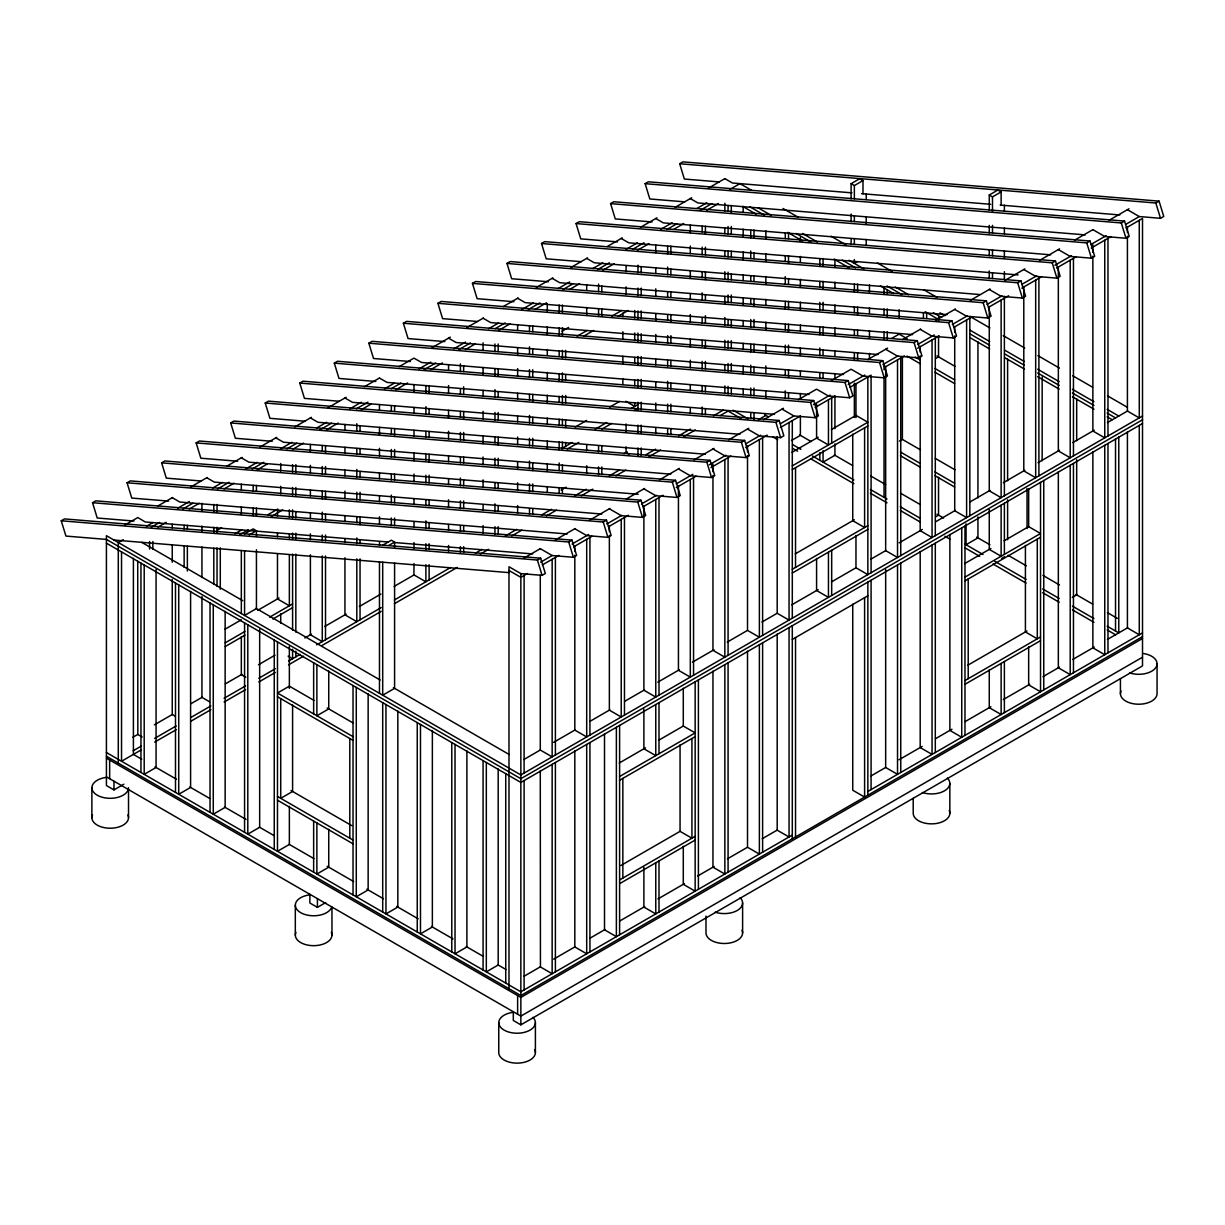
<?xml version="1.0" encoding="UTF-8"?>
<svg xmlns="http://www.w3.org/2000/svg" width="1225" height="1225" viewBox="0 0 1225 1225"><rect width="100%" height="100%" fill="white"/><g stroke="black" fill="none" stroke-linecap="round" stroke-linejoin="round"><path stroke-width="1.5" d="M1142.512 419.777L520.855 778.702L106.422 539.413L65.92 536.075L61.25 520.778L64.481 518.91L540.654 558.187L545.324 573.484L542.093 575.352L520.855 573.606L508.987 566.746L508.987 988.682M134.03 521.054L97.219 518.007L92.549 502.709L95.78 500.841L571.952 540.118L576.623 555.415L573.392 557.283L552.153 555.522L540.286 548.678M168.575 501.102L131.764 498.07L127.078 482.772L130.325 480.904L606.482 520.166L611.168 535.478L607.922 537.346L586.698 535.585L574.816 528.741M201.267 481.012L166.294 478.133L161.623 462.836L164.854 460.968L641.027 500.229L645.697 515.526L642.467 517.394L621.228 515.648L609.361 508.788M237.65 461.228L200.839 458.196L196.153 442.899L199.399 441.015L675.557 480.292L680.243 495.589L676.996 497.457L655.773 495.712L643.891 488.852M272.18 441.291L235.368 438.259L230.698 422.947L233.929 421.078L710.102 460.355L714.772 475.652L711.541 477.52L690.303 475.775L678.436 468.915M304.872 421.201L269.913 418.307L265.228 403.01L268.474 401.142L744.632 440.418L749.317 455.715L746.071 457.583L724.848 455.838L712.965 448.978M339.417 401.264L304.443 398.37L299.773 383.073L303.004 381.205L779.177 420.466L783.847 435.778L780.616 437.647L759.378 435.886L747.51 429.041M375.799 381.465L338.988 378.433L334.303 363.136L337.549 361.268L813.706 400.529L818.377 415.842L815.146 417.71L793.907 415.949L782.04 409.104M410.329 361.528L373.518 358.496L368.847 343.199L372.078 341.331L848.236 380.592L852.922 395.889L849.675 397.757L828.452 396.012L816.585 389.152L798.317 399.702M444.874 341.591L408.063 338.559L403.377 323.247L406.623 321.379L882.781 360.655L887.451 375.953L884.22 377.821L862.982 376.075L851.115 369.215L831.392 380.608M477.566 321.501L442.593 318.623L437.922 303.31L441.153 301.442L917.311 340.718L921.996 356.016L918.75 357.884L897.527 356.138L885.66 349.278M513.933 301.717L477.122 298.67L472.452 283.373L475.683 281.505L951.856 320.782L956.526 336.079L953.295 337.947L932.057 336.201L920.189 329.341M548.478 281.765L511.667 278.733L506.982 263.436L510.228 261.568L986.385 300.829L991.071 316.142L987.825 318.01L966.602 316.249L954.719 309.404M581.171 261.675L546.197 258.797L541.527 243.499L544.757 241.631L1020.93 280.892L1025.601 296.19L1022.37 298.073L1001.131 296.312L989.264 289.467M617.553 241.892L580.742 238.86L576.056 223.562L579.303 221.694L1055.46 260.956L1060.146 276.253L1056.899 278.121L1035.676 276.375L1023.794 269.515M652.083 221.955L615.272 218.923L610.601 203.61L613.832 201.742L1090.005 241.019L1094.675 256.316L1091.444 258.184L1070.206 256.438L1058.339 249.578M684.775 201.865L649.817 198.971L645.131 183.673L648.377 181.805L1124.535 221.082L1129.22 236.379L1125.974 238.247L1104.751 236.502L1092.868 229.642M719.32 181.928L684.346 179.034L679.676 163.737L682.907 161.868L1159.08 201.145L1163.75 216.442L1160.519 218.31L1139.281 216.549L1127.413 209.705M124.598 525.188L137.828 517.547L145.27 521.972L388.356 542.017M157.673 506.093L172.557 497.503M190.733 486.999L207.27 477.459M227.115 466.005L241.999 457.415M260.175 446.911L276.712 437.356M294.903 426.867L311.441 417.312M327.963 407.772L346.154 397.267M364.346 386.778L379.214 378.173M399.059 366.719L413.943 358.129L421.568 362.462L808.99 394.404M432.134 347.64L450.31 337.135M466.847 327.596L483.385 318.041M503.23 306.587L518.098 297.997M536.29 287.492L552.827 277.953M571.003 267.448L587.541 257.908M607.386 246.455L622.269 237.864M640.445 227.36L656.983 217.82M675.174 207.316L691.712 197.776M708.234 188.221L724.771 178.682M123.25 539.674L118.289 542.537L118.289 763.114M146.403 526.306L153.018 522.493M177.809 508.176L189.385 501.484M212.538 488.132L222.445 482.405M245.597 469.037L257.173 462.361M280.326 448.993L291.887 442.302M316.693 427.984L326.616 422.257M349.753 408.905L361.329 402.213M384.482 388.846L394.404 383.119M419.195 368.802L430.771 362.125M453.924 348.757L465.5 342.081M488.637 328.713L498.56 322.987M521.712 309.619L533.288 302.942M558.079 288.625L569.656 281.949M592.808 268.581L602.715 262.854M625.868 249.487L637.444 242.81M660.597 229.442L672.157 222.766M696.964 208.449L706.886 202.722M729.564 189.615L739.946 183.627L751.538 190.319M151.364 527.179L159.617 522.417M182.77 509.049L192.692 503.322M217.499 489.005L229.06 482.313M252.212 468.961L263.788 462.269M286.926 448.917L296.848 443.19M320.001 429.822L331.577 423.13M356.368 408.813L367.944 402.137M391.097 388.769L401.019 383.042M424.156 369.69L435.733 362.998M458.885 349.63L470.461 342.954M495.252 328.637L505.175 322.91M528.327 309.542L539.888 302.866M563.041 289.498L572.963 283.771M597.769 269.454L609.33 262.778M632.483 249.41L644.059 242.734M667.196 229.366L677.119 223.639M700.271 210.271L711.847 203.595M157.964 527.102L166.233 522.325M189.385 508.972L199.308 503.245M224.098 488.928L234.021 483.201M257.173 469.833L267.096 464.107M292.591 449.376L303.463 443.098M326.616 429.745L338.192 423.054M361.329 409.701L371.252 403.974M396.058 389.642L407.634 382.966M430.771 369.598L442.347 362.922M465.5 349.554L475.407 343.827M498.56 330.459L510.136 323.783M534.942 309.466L546.503 302.789M569.656 289.422L579.578 283.695M602.715 270.327L614.292 263.651M637.444 250.283L649.02 243.607M673.811 229.289L683.734 223.562M706.886 210.195L718.462 203.503M216.672 530.609L221.602 527.761M562.03 331.209L568.599 327.412M235.108 533.671L241.677 529.874M267.953 514.699L277.815 509.018M577.189 336.171L587.051 330.474M611.688 316.249L621.534 310.568M240.039 534.559L248.246 529.812M271.246 516.537L282.745 509.906M583.758 336.109L593.62 330.428M618.257 316.203L628.103 310.507M244.571 533.87L253.192 528.894L256.438 530.762L256.438 536.458M851.115 198.879L851.115 183.689L859.751 178.697L862.982 180.58L862.982 193.764M249.242 534.912L256.438 530.762M851.115 183.689L854.361 185.557L862.982 180.58M857.316 261.675L854.361 263.375L854.361 259.593M224.879 629.298L241.31 619.819M257.725 610.341L279.086 598.014M575.168 427.066L586.668 420.42M609.667 407.144L619.513 401.463M382.705 545.202L391.342 540.21L394.588 542.078L394.588 547.774M989.264 210.21L989.264 195.005L997.9 190.028L1001.131 191.896L1001.131 205.157M388.83 545.401L394.588 542.078M989.264 195.005L992.495 196.873L1001.131 191.896M225.262 642.788L244.969 631.411M269.607 617.186L292.591 603.91M562.413 448.136L572.259 442.455M595.258 429.179L606.758 422.533M631.396 408.308L637.965 404.526M225.262 646.524L244.969 635.147M272.884 619.038L292.591 607.646M567.343 449.024L578.828 442.393M601.827 429.118L611.688 423.437M634.673 410.161L637.965 408.262M132.867 737.251L137.828 734.388L137.721 561.249M154.365 724.848L172.557 714.343M190.733 703.839L202.309 697.163M225.461 683.795L241.999 674.255M258.521 664.716L275.058 655.161M304.826 637.98L311.441 634.167M324.656 626.526L346.154 614.123M359.384 606.482L380.868 594.079M394.098 586.438L413.943 574.984L414.004 563.515M561.096 490.031L566.057 487.167M623.923 453.755L627.231 451.841M133.173 750.787L141.442 746.025M154.672 738.384L176.155 725.966M191.039 717.375L210.884 705.922M224.098 698.296L245.597 685.878M258.827 678.252L275.365 668.697M288.579 661.056L300.156 654.38M316.693 644.84L381.174 607.615M394.404 599.974L450.616 567.512M475.407 553.195L482.022 549.382M505.175 536.014L516.751 529.338M541.542 515.021L551.464 509.294M574.617 495.926L586.193 489.25M609.33 475.882L619.253 470.155M645.713 454.873L655.635 449.146M678.772 435.794L690.349 429.102M713.501 415.75L723.424 410.023M141.442 749.761L121.535 761.246L121.535 551.878M154.672 742.12L176.155 729.717M191.039 721.127L210.884 709.673M224.098 702.032L245.597 689.614M258.827 681.988L275.365 672.433M288.579 664.808L303.463 656.217M321.654 645.713L381.174 611.352M394.404 603.711L457.231 567.435M480.368 554.067L488.637 549.305M511.79 535.938L521.712 530.211M546.503 515.893L556.426 510.167M581.232 495.849L592.808 489.158M615.945 475.805L625.868 470.078M649.02 456.711L660.597 450.034M683.734 436.667L695.31 429.975M720.116 415.658L728.37 410.896M891.723 338.391L899.15 334.103L907.357 338.85M1142.512 416.041L520.855 774.95L106.422 535.677L106.422 785.547L113.971 789.911L123.893 784.184M758.428 419.716L765.855 415.428M523.871 558.156L540.393 548.616M555.277 540.011L575.122 528.557M590.006 519.967L609.836 508.513M626.373 498.973L644.564 488.469M659.448 479.878L679.278 468.425M694.162 459.834L714.007 448.381M728.875 439.79L748.72 428.337M763.604 419.746L783.449 408.292M867.759 359.614L887.604 348.145M902.488 339.555L920.664 329.066M935.548 320.475L955.393 309.022M970.277 300.431L990.106 288.978M1004.99 280.372L1024.835 268.918M1039.719 260.328L1059.548 248.874M1074.432 240.284L1092.623 229.795M1109.161 220.24L1128.991 208.786M61.25 520.778L537.407 560.055L540.654 558.187M92.549 502.709L568.706 541.986L571.952 540.118M127.078 482.772L603.251 522.034L606.482 520.166M161.623 462.836L637.781 502.097L641.027 500.229M196.153 442.899L672.326 482.16L675.557 480.292M230.698 422.947L706.856 462.223L710.102 460.355M265.228 403.01L741.401 442.286L744.632 440.418M299.773 383.073L775.93 422.349L779.177 420.466M334.303 363.136L810.475 402.397L813.706 400.529M368.847 343.199L845.005 382.46L848.236 380.592M403.377 323.247L879.535 362.523L882.781 360.655M437.922 303.31L914.08 342.587L917.311 340.718M472.452 283.373L948.609 322.65L951.856 320.782M506.982 263.436L983.154 302.713L986.385 300.829M541.527 243.499L1017.684 282.761L1020.93 280.892M576.056 223.562L1052.229 262.824L1055.46 260.956M610.601 203.61L1086.759 242.887L1090.005 241.019M645.131 183.673L1121.304 222.95L1124.535 221.082M679.676 163.737L1155.833 203.013L1159.08 201.145M540.7 562.153L552.276 555.461M572.106 544.007L588.643 534.468M606.834 523.963L621.718 515.373M641.548 503.919L656.432 495.329M676.277 483.875L692.814 474.32M709.336 464.78L725.874 455.241M745.719 443.787L760.587 435.197M780.432 423.728L793.662 416.102M813.507 404.648L830.029 395.093M848.221 384.604L864.758 375.049M882.949 364.56L897.818 355.954M917.663 344.501L934.2 334.961M952.376 324.457L967.26 315.866M987.105 304.413L1001.989 295.822M1021.818 284.368L1036.702 275.778M1054.893 265.274L1071.431 255.734M1091.261 244.28L1106.144 235.69M1125.989 224.236L1139.219 216.595M527.47 573.514L520.855 577.343L508.987 570.482M542.353 564.924L558.891 555.384M573.759 546.794L591.951 536.29M608.488 526.75L628.333 515.296M643.202 506.706L663.047 495.252M676.277 487.611L696.122 476.157M710.99 467.567L730.835 456.113M745.719 447.523L767.202 435.105M780.432 427.479L800.277 416.025M815.161 407.435L834.991 395.966M849.874 387.376L871.082 375.141L871.082 572.764M884.603 367.332L904.433 355.878M917.663 348.252L939.162 335.834M954.03 327.243L972.221 316.739M988.759 307.199L1008.604 295.746M1021.818 288.105L1041.663 276.651M1056.547 268.061L1076.392 256.607M1091.261 248.017L1111.106 236.563M1125.989 227.972L1142.512 218.433L1142.512 665.91L520.855 1024.835L513.306 1020.471L513.306 1011.743M791.488 440.51L800.384 435.365L800.384 416.332M935.563 358.558L938.534 356.842L938.534 336.033M791.917 452.362L818.193 437.187M831.331 429.592L855.969 415.382L867.851 422.227L792.299 465.852M792.299 469.588L867.851 425.963M899.41 441.123L902.381 439.407L902.381 356.643M795.209 553.899L854.33 519.768M792.299 569.288L867.851 525.663M792.299 573.024L867.851 529.399M935.563 516.843L938.534 515.128L938.534 477.275M523.871 759.515L540.393 749.96M553.623 742.335L575.122 729.916M590.006 721.326L609.836 709.872M624.719 701.282L644.564 689.828M657.794 682.187L679.278 669.784M692.508 662.143L714.007 649.74M727.237 642.099L747.066 630.645M761.95 622.055L776.834 613.465M791.702 604.874L818.162 589.608M831.392 581.967L856.183 567.65M871.067 559.059L885.951 550.469M899.181 542.828L922.318 529.46M935.548 521.835L955.393 510.366M970.277 501.775L990.106 490.322M1003.336 482.696L1024.835 470.278M1038.065 462.652L1059.548 450.233M1072.778 442.593L1094.277 430.189M1107.507 422.548L1127.674 410.911M1142.512 423.528L520.855 782.438L106.422 543.165M309.864 894.281L309.864 903.009L317.413 907.373L325.682 902.595M792.299 639.435L867.851 595.809M619.237 763.022L645.514 747.847M658.652 740.268L683.29 726.042L695.157 732.902L619.605 776.512M964.611 563.622L990.887 548.463M1004.025 540.868L1028.663 526.643L1040.53 533.503L964.978 577.113M1001.667 558.432L1004.638 556.717M619.605 780.248L695.157 736.638M964.978 580.864L1040.53 537.239M1072.227 597.448L1076.683 594.875L1076.683 459.743M620.876 865.508L679.997 831.377M967.888 665.175L1027.009 631.028M619.605 879.948L695.157 836.338M964.978 680.564L1040.53 636.939M619.605 883.684L695.157 840.074M964.978 684.3L1040.53 640.675M523.887 976.356L540.439 966.785L540.286 770.831M553.669 959.144L575.183 946.726M590.082 938.12L604.982 929.53M619.881 920.924L644.702 906.592M657.947 898.951L684.423 883.654M697.668 876.013L714.221 866.458M727.466 858.817L747.327 847.348M762.21 838.742L777.109 830.152L789.053 836.966L789.053 627.598M870.868 776.022L885.752 767.417M898.997 759.776L922.165 746.408M935.395 738.767L951.947 729.212M965.178 721.571L990.887 706.733M1003.244 699.597L1029.72 684.316M1042.95 676.675L1059.502 667.12M1072.732 659.479L1094.247 647.06M1107.477 639.404L1127.674 627.751M792.299 835.082L520.855 991.806L106.422 752.533M867.851 791.472L1142.512 632.896M1142.512 636.632L520.855 995.542L106.422 756.269M1142.512 638.501L520.855 997.41L106.422 758.137M1142.512 657.197L520.855 1016.107L106.422 776.834M852.033 192.861L732.397 183L724.848 178.636M861.527 193.657L990.673 204.299M1000.167 205.08L1119.818 214.957M1085.273 234.894L697.852 202.937L690.303 198.573M1050.744 254.831L663.322 222.873L655.773 218.525M1018.097 274.921L628.793 242.826L621.228 238.462M979.77 294.551L594.247 262.762L586.698 258.398M947.124 314.657L559.718 282.699L552.153 278.335M912.594 334.593L525.173 302.636L517.624 298.272M878.049 354.53L490.643 322.573L483.079 318.209M843.52 374.467L456.098 342.51L448.549 338.161M774.445 414.341L387.023 382.399L379.474 378.035M739.915 434.293L352.494 402.336L344.945 397.972M705.37 454.23L317.949 422.273L310.4 417.909M670.841 474.167L283.419 442.21L275.87 437.861M638.194 494.257L248.889 462.162L241.325 457.798M601.766 514.041L214.344 482.099L206.795 477.735M567.221 533.978L179.815 502.036L172.25 497.672M394.052 542.491L532.691 553.93M113.971 540.041L508.987 572.626M782.989 208.48L797.888 217.07M831.009 236.195L845.908 244.801M877.36 262.962L892.259 271.552M923.711 289.712L936.957 297.369M970.062 316.479L989.923 327.948M1003.168 335.589L1024.697 348.022M1037.943 355.663L1059.457 368.097M1072.702 375.738L1092.577 387.207M1107.477 395.813L1127.337 407.282M757.877 207.683L771.122 215.324M802.574 233.485L817.473 242.091M848.925 260.251L863.824 268.857M895.276 287.017L908.521 294.658M939.988 312.819L944.95 315.683M969.787 330.03L989.647 341.499M1004.546 350.09L1024.406 361.559M1037.652 369.215L1059.181 381.633M1072.426 389.29L1093.94 401.708M1107.186 409.349L1118.777 416.041M749.593 206.642L764.507 215.248M795.959 233.408L810.858 241.999M842.31 260.159L855.555 267.816M887.007 285.976L901.906 294.582M933.358 312.727L941.642 317.52M969.787 333.767L989.647 345.236M1004.546 353.841L1024.406 365.31M1037.652 372.951L1059.181 385.37M1072.426 393.026L1093.94 405.444M1107.186 413.085L1115.47 417.878M742.978 206.55L756.223 214.207M787.675 232.367L802.574 240.973M834.026 259.133L848.925 267.724M880.377 285.884L893.622 293.541M925.089 311.701L938.319 319.342M969.787 337.503L989.647 348.972M1004.546 357.578L1024.406 369.047M1037.652 376.688L1059.181 389.106M1072.426 396.762L1093.94 409.181M1107.186 416.837L1112.147 419.7M1092.868 431.001L1104.751 437.861L1104.751 240.238M936.911 355.908L954.979 366.352M915.197 357.087L920.113 359.92M934.905 368.465L954.612 379.842M906.975 356.077L920.113 363.657M934.905 372.201L954.612 383.578M902.427 439.438L920.496 449.866M935.272 458.41L954.979 469.788M900.406 451.979L920.113 463.356M934.905 471.901L954.612 483.278M900.406 455.715L920.113 467.108M934.905 475.637L954.612 487.014M764.783 414.8L768.09 416.714M799.542 434.875L811.134 441.567M834.317 454.95L852.523 465.469M870.73 475.974L885.629 484.579M900.528 493.185L920.404 504.654M936.957 514.209L943.572 518.037M976.692 537.147L989.923 544.788M1008.144 555.308L1026.351 565.827M1042.904 575.382L1059.457 584.938M1076.009 594.493L1092.577 604.048M1107.477 612.653L1117.399 618.395M733.04 410.191L747.939 418.797M792.636 444.598L800.92 449.376M812.512 456.067L853.902 479.97M870.454 489.525L887.007 499.08M900.252 506.721L920.113 518.19M964.81 544.007L983.032 554.512M994.608 561.203L1026.06 579.364M1042.628 588.919L1059.181 598.489M1072.426 606.13L1093.94 618.548M1107.186 626.205L1118.777 632.896L1118.777 436.85M728.079 411.064L741.324 418.705M772.776 436.866L777.737 439.729M792.636 448.335L797.613 451.213M810.858 458.854L853.902 483.707M870.454 493.262L887.007 502.817M900.252 510.458L920.113 521.942M944.95 536.274L949.911 539.138M964.81 547.743L979.709 556.349M992.954 563.99L1026.06 583.1M1042.628 592.67L1059.181 602.225M1072.426 609.866L1093.94 622.285M1107.186 629.941L1115.47 634.718M625.822 401.249L634.718 406.394L634.718 402.627M629.053 454.215L626.082 452.5L626.082 446.788M414.004 574.938L425.887 581.798L425.887 564.664M141.748 542.369L242.734 600.679M255.979 608.32L380.148 680.013M393.393 687.654L509.263 754.554M288.135 656.187L292.591 658.744L292.591 649.235M313.998 700.394L289.36 686.168L277.478 693.013L353.03 736.638M327.136 707.973L353.413 723.148M245.781 677.211L241.325 674.638L241.325 636.786M277.478 696.749L353.03 740.375M209.352 701.665L201.941 697.377L201.941 596.498M175.221 716.227L172.25 714.512L172.25 579.379M290.999 790.554L351.759 825.635M277.478 796.449L353.03 840.074M277.478 800.201L353.03 843.811M137.721 734.464L142.177 737.021M540.286 966.877L552.153 973.737L552.153 764.369M133.479 754.447L141.748 759.224M154.993 766.865L176.523 779.284M189.768 786.94L209.628 798.409M224.527 807.015L246.041 819.433M259.287 827.074L274.186 835.68M289.085 844.285L313.922 858.618M327.167 866.274L353.658 881.556M366.903 889.212L383.456 898.767M396.701 906.408L418.215 918.842M431.46 926.483L452.99 938.901M466.235 946.558L482.788 956.112M497.687 964.718L505.956 969.496M1155.833 203.013L1160.519 218.31M1121.304 222.95L1125.974 238.247M1086.759 242.887L1091.444 258.184M1052.229 262.824L1056.899 278.121M1017.684 282.761L1022.37 298.073M983.154 302.713L987.825 318.01M948.609 322.65L953.295 337.947M914.08 342.587L918.75 357.884M879.535 362.523L884.22 377.821M845.005 382.46L849.675 397.757M810.475 402.397L815.146 417.71M775.93 422.349L780.616 437.647M741.401 442.286L746.071 457.583M706.856 462.223L711.541 477.52M672.326 482.16L676.996 497.457M637.781 502.097L642.467 517.394M603.251 522.034L607.922 537.346M568.706 541.986L573.392 557.283M537.407 560.055L542.093 575.352M1157.058 663.736L1157.058 693.641A18.314 10.581 0 0 1 1136.356 704.13A18.314 10.581 0 0 1 1121.043 690.915M1139.281 220.301L1139.281 417.909L1127.413 411.064L1127.413 236.241M1139.281 425.397L1139.281 634.764L1127.413 627.904L1127.413 431.858M1127.413 226.748L1127.413 232.444M1120.431 678.696L1120.431 693.641M1115.531 438.78L1115.531 631.028M1107.982 238.37L1107.982 435.978M1107.982 443.465L1107.982 652.833M1104.751 445.333L1104.751 654.701L1092.868 647.841L1092.868 451.795M1092.868 244.786L1092.868 252.381M1092.868 256.178L1092.868 431.414M1076.683 398.829L1076.683 440.709M1073.452 258.307L1073.452 455.93M1073.452 463.402L1073.452 672.77M1070.206 260.175L1070.206 457.798L1058.339 450.938L1058.339 266.621M1070.206 465.27L1070.206 674.638L1058.339 667.778L1058.339 471.732M1043.761 480.537L1043.761 689.905M1042.153 376.994L1042.153 460.738M1040.53 482.405L1040.53 691.773L1028.663 684.913L1028.663 646.846M1038.907 278.243L1038.907 475.867M1037.284 539.107L1037.284 638.807L1025.417 631.962L1025.417 545.416M1035.676 280.112L1035.676 477.735L1023.794 470.875L1023.794 286.558M1028.663 488.882L1028.663 526.949M1027.04 488.561L1027.04 528.542M1007.608 358.956L1007.608 480.767M1007.608 499.8L1007.608 539.781M1004.377 205.188L1004.377 210.899M1004.377 227.988L1004.377 233.699M1004.377 250.788L1004.377 258.398M1004.377 271.69L1004.377 279.285M1004.377 296.389L1004.377 495.803M1004.377 503.276L1004.377 554.374M1004.377 661.546L1004.377 712.644M1001.131 300.048L1001.131 497.672L989.264 490.812L989.264 306.495M1001.131 505.144L1001.131 556.242L989.264 549.397L989.264 509.646M1001.131 663.429L1001.131 714.512L989.264 707.667L989.264 669.815M992.495 196.873L992.495 212.078M992.495 225.369L992.495 232.964M992.495 250.068L992.495 255.765M992.495 272.853L992.495 278.55M989.264 225.4L989.264 232.995M989.264 250.099L989.264 255.795M989.264 270.985L989.264 278.58M977.933 341.821L977.933 497.901M977.933 516.935L977.933 537.867L966.066 544.727L966.066 523.779M969.832 318.117L969.832 515.74M968.209 578.996L968.209 678.681M966.602 320.001L966.602 517.608L954.719 510.764L954.719 335.941M964.978 526.03L964.978 735.398M961.748 527.898L961.748 737.266L949.865 730.406L949.865 534.36M954.719 326.447L954.719 332.143M949.834 783.372L949.834 813.278M938.534 317.107L938.534 320.889M935.303 338.069L935.303 535.677M935.303 543.165L935.303 752.533M932.057 339.938L932.057 537.545L920.189 530.701L920.189 355.878M932.057 545.033L932.057 754.401L920.189 747.541L920.189 551.495M926.667 312.605L926.667 318.286M923.42 312.635L923.42 318.301M920.189 346.384L920.189 352.08M913.207 798.332L913.207 813.278A18.314 10.581 0 0 0 933.909 823.767A18.314 10.581 0 0 0 949.207 810.552M900.758 358.006L900.758 555.614M900.758 563.102L900.758 772.47M899.15 309.665L899.15 317.275M897.527 359.874L897.527 557.497L885.66 550.638L885.66 366.321M897.527 564.97L897.527 774.338L885.66 767.478L885.66 569.533M887.268 289.866L887.268 293.678M887.268 308.899L887.268 316.509M887.268 331.745L887.268 339.356M884.037 287.998L884.037 293.709M884.037 308.93L884.037 314.641M884.037 331.776L884.037 339.386M884.037 366.03L884.037 369.843M884.037 377.453L884.037 497.365M871.082 580.237L871.082 789.604M869.459 284.904L869.459 292.515M869.459 307.751L869.459 313.462M869.459 330.582L869.459 338.207M869.459 353.428L869.459 359.139M867.851 377.009L867.851 574.632L855.969 567.772L855.969 535.463M867.851 582.105L867.851 795.209M866.228 193.795L866.228 199.507M866.228 216.611L866.228 224.221M866.228 239.426L866.228 245.123M864.605 427.831L864.605 527.531L852.738 520.686L852.738 434.155M864.605 597.678L864.605 797.077L852.738 790.232L852.738 604.124M857.592 284.154L857.592 291.764M857.592 306.985L857.592 314.595M857.592 329.831L857.592 335.543M857.592 352.662L857.592 360.288M855.969 383.456L855.969 417.664M854.361 185.557L854.361 198.848M854.361 215.922L854.361 221.618M854.361 238.707L854.361 244.403M854.361 284.185L854.361 291.795M854.361 307.016L854.361 312.727M854.361 329.862L854.361 335.573M854.361 352.708L854.361 360.318M854.361 383.165L854.361 417.419M851.115 214.053L851.115 221.648M851.115 238.737L851.115 244.433M834.929 259.256L834.929 266.866M834.929 282.102L834.929 287.814M834.929 304.933L834.929 312.559M834.929 327.779L834.929 335.39M834.929 350.626L834.929 356.322M834.929 373.457L834.929 379.168M834.929 396.303L834.929 428.658M834.929 443.879L834.929 455.302L823.062 462.162L823.062 450.739M831.683 397.88L831.683 443.098M831.683 550.285L831.683 595.503M828.452 399.748L828.452 444.966L816.585 438.121L816.585 404.204M828.452 552.153L828.452 597.371L816.585 590.511L816.585 558.478M823.062 258.506L823.062 266.116M823.062 281.337L823.062 288.947M823.062 302.269L823.062 309.894M823.062 327.014L823.062 334.639M823.062 349.86L823.062 355.572M823.062 372.706L823.062 378.418M819.816 258.536L819.816 266.147M819.816 281.367L819.816 287.079M819.816 302.315L819.816 309.925M819.816 327.06L819.816 334.67M819.816 347.992L819.816 355.602M819.816 372.737L819.816 378.448M819.816 452.668L819.816 460.294M800.384 237.42L800.384 241.218M800.384 256.454L800.384 262.165M800.384 279.285L800.384 286.91M800.384 302.131L800.384 309.741M800.384 324.977L800.384 330.673M800.384 347.808L800.384 355.418M800.384 370.654L800.384 376.366M800.384 393.485L800.384 399.197M795.53 467.72L795.53 567.42M795.53 637.567L795.53 836.966M792.299 420.619L792.299 618.242M792.299 625.715L792.299 838.834M789.053 422.502L789.053 620.11L777.186 613.266L777.186 436.544M788.517 232.857L788.517 238.553M788.517 255.688L788.517 263.298M788.517 278.534L788.517 284.246M788.517 301.365L788.517 308.991M788.517 324.212L788.517 331.822M788.517 345.144L788.517 352.754M788.517 369.889L788.517 377.499M788.517 392.735L788.517 398.447M785.286 232.888L785.286 238.599M785.286 255.719L785.286 261.43M785.286 276.666L785.286 284.277M785.286 301.411L785.286 309.022M785.286 324.242L785.286 329.954M785.286 345.174L785.286 352.8M785.286 369.919L785.286 375.631M785.286 390.867L785.286 398.477M777.186 634.06L777.186 830.106M765.855 230.805L765.855 238.416M765.855 253.636L765.855 261.247M765.855 276.483L765.855 284.093M765.855 299.313L765.855 305.025M765.855 322.16L765.855 329.77M765.855 345.006L765.855 352.616M765.855 365.938L765.855 373.548M765.855 390.683L765.855 398.293M762.608 437.769L762.608 635.377M762.608 642.865L762.608 852.232M759.378 439.637L759.378 637.245L747.51 630.4L747.51 455.577M759.378 644.733L759.378 854.101L747.51 847.241L747.51 651.195M753.987 230.04L753.987 237.65M753.987 252.886L753.987 258.597M753.987 275.717L753.987 281.428M753.987 298.563L753.987 306.173M753.987 319.495L753.987 327.106M753.987 344.24L753.987 351.851M753.987 367.087L753.987 372.798M753.987 388.019L753.987 395.629M753.987 412.764L753.987 420.374M750.741 230.07L750.741 237.681M750.741 251.018L750.741 258.628M750.741 275.748L750.741 281.459M750.741 298.594L750.741 304.305M750.741 319.526L750.741 327.152M750.741 344.271L750.741 351.881M750.741 365.218L750.741 372.829M750.741 388.049L750.741 395.66M750.741 412.794L750.741 418.506M747.51 446.084L747.51 451.78M743.192 206.29L743.192 212.002M743.192 229.136L743.192 236.747M743.192 251.967L743.192 259.593M743.192 274.813L743.192 280.525M743.192 297.66L743.192 305.27M743.192 320.491L743.192 326.202M743.192 343.337L743.192 349.048M743.192 366.168L743.192 373.793M743.192 389.014L743.192 394.726M742.61 903.009L742.61 932.914M731.31 205.54L731.31 213.15M731.31 226.472L731.31 234.082M731.31 251.217L731.31 256.928M731.31 274.048L731.31 279.759M731.31 294.995L731.31 302.606M731.31 319.74L731.31 327.351M731.31 340.672L731.31 348.283M731.31 363.519L731.31 371.129M731.31 388.264L731.31 393.96M728.079 205.57L728.079 211.282M728.079 226.502L728.079 234.113M728.079 251.248L728.079 256.959M728.079 272.18L728.079 279.805M728.079 295.026L728.079 302.636M728.079 319.771L728.079 325.483M728.079 340.703L728.079 348.313M728.079 363.549L728.079 371.16M728.079 386.38L728.079 394.006M728.079 457.706L728.079 655.314M728.079 662.802L728.079 872.169M724.848 203.243L724.848 210.853M724.848 227.988L724.848 233.699M724.848 250.834L724.848 256.546M724.848 271.766L724.848 279.377M724.848 296.511L724.848 304.122M724.848 317.443L724.848 325.054M724.848 340.29L724.848 347.9M724.848 365.035L724.848 370.746M724.848 385.967L724.848 393.577M724.848 459.574L724.848 657.182L712.965 650.337L712.965 475.514M724.848 664.67L724.848 874.037L712.965 867.178L712.965 671.132M712.965 464.122L712.965 471.717M705.983 916.101L705.983 932.914A18.314 10.581 0 0 0 726.685 943.403A18.314 10.581 0 0 0 741.998 930.188M705.416 226.273L705.416 233.883M705.416 247.205L705.416 254.815M705.416 271.95L705.416 279.56M705.416 294.781L705.416 300.493M705.416 315.728L705.416 323.339M705.416 340.473L705.416 348.084M705.416 361.406L705.416 369.016M705.416 386.151L705.416 391.862M705.416 408.982L705.416 414.693M702.17 226.227L702.17 231.938M702.17 247.174L702.17 254.785M702.17 271.919L702.17 277.631M702.17 292.852L702.17 300.462M702.17 317.597L702.17 323.308M702.17 340.428L702.17 346.139M702.17 361.375L702.17 368.985M702.17 386.12L702.17 391.832M702.17 407.052L702.17 414.663M698.403 679.936L698.403 889.304M695.157 681.804L695.157 891.172L683.29 884.312L683.29 846.245M693.549 477.643L693.549 675.266M691.926 738.507L691.926 838.206L680.059 831.346L680.059 744.815M690.303 225.094L690.303 232.704M690.303 246.026L690.303 253.636M690.303 270.771L690.303 278.381M690.303 293.617L690.303 299.313M690.303 314.549L690.303 322.16M690.303 339.294L690.303 346.905M690.303 360.227L690.303 367.837M690.303 384.972L690.303 390.683M690.303 407.818L690.303 413.514M690.303 479.511L690.303 677.134L678.436 670.274L678.436 485.958M683.29 688.266L683.29 726.333M670.871 246.21L670.871 253.82M670.871 269.041L670.871 274.752M670.871 291.887L670.871 297.598M670.871 314.733L670.871 322.343M670.871 335.665L670.871 343.276M670.871 360.41L670.871 366.122M670.871 383.241L670.871 388.953M670.871 404.189L670.871 411.799M670.871 428.934L670.871 434.645M667.64 246.179L667.64 253.789M667.64 267.111L667.64 274.722M667.64 291.856L667.64 297.568M667.64 314.687L667.64 320.399M667.64 335.635L667.64 343.245M667.64 360.38L667.64 366.091M667.64 381.312L667.64 388.922M667.64 404.158L667.64 411.768M667.64 428.888L667.64 434.599M659.004 497.58L659.004 695.203M659.004 702.675L659.004 753.773M659.004 860.945L659.004 912.043M655.773 245.031L655.773 252.641M655.773 267.862L655.773 273.573M655.773 288.809L655.773 296.419M655.773 313.554L655.773 321.164M655.773 334.486L655.773 342.097M655.773 359.231L655.773 364.943M655.773 382.078L655.773 387.774M655.773 403.01L655.773 410.62M655.773 427.755L655.773 433.466M655.773 499.448L655.773 697.071L643.891 690.211L643.891 505.894M655.773 704.543L655.773 755.641L643.891 748.781L643.891 709.045M655.773 862.813L655.773 913.911L643.891 907.067L643.891 867.315M641.196 267.142L641.196 272.853M641.196 288.089L641.196 295.7M641.196 310.92L641.196 318.546M641.196 333.767L641.196 341.377M641.196 356.613L641.196 364.223M641.196 379.444L641.196 387.054M641.196 402.29L641.196 409.9M641.196 425.121L641.196 432.747M641.196 447.967L641.196 455.577M637.965 265.212L637.965 272.823M637.965 288.059L637.965 295.669M637.965 310.89L637.965 318.5M637.965 333.032L637.965 341.346M637.965 356.567L637.965 365.019M637.965 379.413L637.965 387.023M637.965 402.259L637.965 409.87M637.965 425.09L637.965 432.701M637.965 447.937L637.965 455.547M634.718 310.446L634.718 317.979M634.718 333.032L634.718 340.55M634.718 357.486L634.718 363.121M634.718 380.056L634.718 385.691M626.082 265.978L626.082 271.674M626.082 286.91L626.082 294.521M626.082 423.942L626.082 431.567M624.474 517.517L624.474 715.14M622.851 313.003L622.851 316.77M622.851 331.807L622.851 339.34M622.851 356.276L622.851 363.794M622.851 378.847L622.851 384.482M622.851 778.38L622.851 878.08M621.228 519.385L621.228 717.008L609.361 710.148L609.361 535.34M619.605 725.414L619.605 934.782M616.374 727.282L616.374 936.65L604.507 929.806L604.507 733.76M609.361 525.831L609.361 531.543M601.797 285.992L601.797 291.672M601.797 308.715L601.797 316.28M601.797 446.16L601.797 451.841M601.797 466.985L601.797 474.55M598.566 284.078L598.566 291.657M598.566 308.685L598.566 316.249M598.566 446.145L598.566 451.826M598.566 466.955L598.566 474.534M589.929 537.453L589.929 735.077M589.929 742.549L589.929 951.917M586.698 284.797L586.698 290.478M586.698 307.506L586.698 315.085M586.698 444.966L586.698 450.647M586.698 465.776L586.698 473.355M586.698 539.322L586.698 736.945L574.816 730.1L574.816 555.277M586.698 744.417L586.698 953.8L574.816 946.94L574.816 750.894M574.816 545.768L574.816 551.48M565.644 350.335L565.644 357.853M565.644 374.789L565.644 380.424M565.644 395.476L565.644 402.994M565.644 419.93L565.644 427.464M565.644 442.501L565.644 446.267M562.413 305.025L562.413 312.635M562.413 327.856L562.413 335.482M562.413 350.319L562.413 357.838M562.413 372.89L562.413 381.159M562.413 395.461L562.413 404.005M562.413 419.226L562.413 425.565M562.413 442.072L562.413 449.682M562.413 464.903L562.413 470.614M562.413 487.749L562.413 493.461M559.167 304.994L559.167 312.605M559.167 327.825L559.167 335.436M559.167 350.672L559.167 356.383M559.167 373.502L559.167 381.128M559.167 396.349L559.167 402.06M559.167 419.195L559.167 424.907M559.167 442.026L559.167 449.636M559.167 462.973L559.167 470.584M559.167 487.703L559.167 493.415M555.4 557.406L555.4 755.013M555.4 762.501L555.4 971.869M552.153 559.274L552.153 756.882L540.286 750.037L540.286 575.214M547.299 303.846L547.299 311.456M547.299 326.692L547.299 334.303M547.299 349.523L547.299 355.235M547.299 372.369L547.299 379.98M547.299 395.2L547.299 402.826M547.299 418.047L547.299 423.758M547.299 440.893L547.299 448.503M547.299 463.724L547.299 471.334M547.299 486.57L547.299 492.282M535.402 1022.645L535.402 1052.551M532.737 325.972L532.737 331.669M532.737 348.803L532.737 354.515M532.737 369.736L532.737 377.361M532.737 394.481L532.737 402.106M532.737 417.327L532.737 423.038M532.737 438.259L532.737 445.869M532.737 463.004L532.737 470.614M532.737 483.936L532.737 491.562M532.737 508.681L532.737 514.393M529.491 325.927L529.491 331.638M529.491 346.874L529.491 354.484M529.491 369.705L529.491 377.315M529.491 394.45L529.491 400.162M529.491 415.382L529.491 423.008M529.491 438.228L529.491 445.839M529.491 461.075L529.491 468.685M529.491 483.906L529.491 491.516M529.491 508.651L529.491 514.362M524.101 575.474L524.101 773.082M524.101 780.57L524.101 989.938M520.855 573.606L520.855 1024.835M517.624 324.793L517.624 330.49M517.624 347.624L517.624 355.235M517.624 368.572L517.624 376.182M517.624 393.302L517.624 399.013M517.624 416.148L517.624 421.859M517.624 437.08L517.624 444.706M517.624 461.825L517.624 469.435M517.624 482.772L517.624 490.383M517.624 505.603L517.624 513.214M517.624 995.542L517.624 1014.239M505.741 773.71L505.741 983.078M498.759 1022.645L498.759 1052.551A18.314 10.581 0 0 0 519.477 1063.04A18.314 10.581 0 0 0 534.774 1049.825M498.192 343.995L498.192 351.621M498.192 368.74L498.192 376.366M498.192 391.587L498.192 397.298M498.192 412.519L498.192 420.129M498.192 437.264L498.192 444.874M498.192 458.196L498.192 465.822M498.192 482.941L498.192 488.653M498.192 505.787L498.192 511.499M498.192 526.719L498.192 534.33M498.192 768.963L498.192 965.009L486.325 971.869L486.325 762.501M494.961 343.965L494.961 351.575M494.961 368.71L494.961 376.32M494.961 389.642L494.961 397.267M494.961 412.488L494.961 420.098M494.961 437.233L494.961 442.945M494.961 458.165L494.961 465.776M494.961 482.91L494.961 488.622M494.961 503.843L494.961 511.468M494.961 526.689L494.961 534.299M483.079 342.816L483.079 350.442M483.079 367.561L483.079 375.187M483.079 390.408L483.079 396.119M483.079 411.34L483.079 418.95M483.079 436.085L483.079 443.695M483.079 457.017L483.079 464.642M483.079 479.863L483.079 487.473M483.079 504.608L483.079 510.32M483.079 525.54L483.079 533.166M483.079 760.618L483.079 970.001M466.893 750.894L466.893 946.94L455.026 953.8L455.026 744.417M463.663 365.846L463.663 371.558M463.663 386.778L463.663 394.389M463.663 411.523L463.663 419.134M463.663 432.456L463.663 440.081M463.663 457.201L463.663 462.912M463.663 480.047L463.663 485.758M463.663 500.979L463.663 508.589M463.663 525.724L463.663 531.436M463.663 546.656L463.663 552.368M460.416 363.902L460.416 371.527M460.416 388.647L460.416 394.358M460.416 411.493L460.416 417.204M460.416 432.425L460.416 440.035M460.416 457.17L460.416 462.882M460.416 478.102L460.416 485.728M460.416 500.948L460.416 508.559M460.416 525.693L460.416 531.405M460.416 546.626L460.416 552.337M451.78 742.549L451.78 951.917M448.549 364.667L448.549 370.379M448.549 385.599L448.549 393.21M448.549 410.344L448.549 417.955M448.549 431.277L448.549 438.902M448.549 456.022L448.549 461.733M448.549 478.868L448.549 484.579M448.549 499.8L448.549 507.41M448.549 524.545L448.549 530.257M448.549 545.477L448.549 551.189M432.364 730.957L432.364 927.003L420.481 933.848L420.481 724.48M429.118 385.783L429.118 393.393M429.118 408.629L429.118 414.341M429.118 431.46L429.118 437.172M429.118 454.307L429.118 461.917M429.118 475.239L429.118 482.849M429.118 499.984L429.118 505.695M429.118 522.83L429.118 528.542M429.118 543.762L429.118 549.474M429.118 564.694L429.118 579.93M425.887 385.752L425.887 393.363M425.887 406.685L425.887 414.295M425.887 431.43L425.887 437.141M425.887 454.276L425.887 459.987M425.887 475.208L425.887 482.818M425.887 499.953L425.887 505.665M425.887 520.885L425.887 528.496M425.887 543.732L425.887 549.443M417.25 722.612L417.25 931.98M414.004 384.604L414.004 392.214M414.004 407.45L414.004 413.162M414.004 430.281L414.004 435.993M414.004 453.127L414.004 460.738M414.004 474.06L414.004 481.67M414.004 498.805L414.004 504.516M414.004 521.651L414.004 527.362M414.004 542.583L414.004 548.295M397.819 711.021L397.819 907.067L385.952 913.911L385.952 704.543M394.588 405.72L394.588 411.432M394.588 428.566L394.588 436.177M394.588 449.498L394.588 457.109M394.588 474.243L394.588 479.955M394.588 497.09L394.588 502.801M394.588 518.022L394.588 525.632M394.588 562.979L394.588 688.343L382.705 695.203L382.705 562.214M391.342 405.689L391.342 411.401M391.342 428.536L391.342 434.247M391.342 449.468L391.342 457.078M391.342 474.213L391.342 479.924M391.342 495.145L391.342 502.755M391.342 517.991L391.342 525.602M382.705 702.675L382.705 912.043M379.474 404.541L379.474 410.252M379.474 427.387L379.474 434.998M379.474 448.319L379.474 455.93M379.474 473.064L379.474 478.776M379.474 495.911L379.474 501.622M379.474 516.843L379.474 524.453M379.474 541.588L379.474 545.401M379.474 561.938L379.474 693.335M368.143 693.886L368.143 889.917L356.276 896.777L356.276 687.409M360.043 425.657L360.043 431.368M360.043 448.503L360.043 454.215M360.043 471.349L360.043 477.061M360.043 492.282L360.043 499.892M360.043 517.027L360.043 524.637M360.043 539.857L360.043 543.67M360.043 558.891L360.043 619.804M356.812 423.728L356.812 431.338M356.812 448.472L356.812 454.184M356.812 469.405L356.812 477.015M356.812 492.251L356.812 499.861M356.812 516.996L356.812 522.707M356.812 537.928L356.812 543.64M356.812 558.86L356.812 621.672L344.945 614.827L344.945 557.727M353.03 685.541L353.03 894.908M349.799 738.507L349.799 838.206M344.945 424.478L344.945 430.189M344.945 447.324L344.945 453.036M344.945 470.17L344.945 475.882M344.945 491.103L344.945 498.713M344.945 515.847L344.945 521.559M344.945 538.678L344.945 542.491M331.96 907.067L331.96 935.104M328.744 671.055L328.744 708.907L316.877 715.768L316.877 664.67M328.744 829.325L328.744 867.178L316.877 874.037L316.877 822.94M325.513 445.609L325.513 453.219M325.513 466.541L325.513 474.152M325.513 491.286L325.513 498.897M325.513 514.117L325.513 519.829M325.513 535.065L325.513 540.776M325.513 555.997L325.513 639.741M322.267 445.563L322.267 451.275M322.267 466.511L322.267 474.121M322.267 491.256L322.267 498.866M322.267 512.188L322.267 519.798M322.267 535.019L322.267 540.73M322.267 555.966L322.267 641.609L310.4 634.764L310.4 554.818M317.413 898.645L317.413 907.373M313.646 662.802L313.646 713.899M313.646 821.072L313.646 872.169M310.4 444.43L310.4 452.04M310.4 465.362L310.4 472.972M310.4 490.107L310.4 495.819M310.4 512.938L310.4 518.65M310.4 533.886L310.4 539.597M295.837 464.642L295.837 472.253M295.837 487.489L295.837 495.099M295.837 512.218L295.837 517.93M295.837 533.166L295.837 538.878M295.837 554.098L295.837 632.131M295.837 651.164L295.837 656.876M295.317 905.183L295.317 935.104M292.591 464.612L292.591 472.222M292.591 487.443L292.591 495.068M292.591 509.86L292.591 517.899M292.591 533.135L292.591 538.832M292.591 554.067L292.591 630.201M292.591 704.942L292.591 791.472L280.724 798.332L280.724 698.633M289.36 509.845L289.36 517.379M289.36 534.299L289.36 538.066M289.36 555.002L289.36 605.778L277.478 598.933L277.478 553.777M289.36 646.494L289.36 688.358M289.36 806.372L289.36 844.438L277.478 851.298L277.478 641.915M280.724 463.463L280.724 471.074M280.724 486.31L280.724 493.92M280.724 613.832L280.724 623.341M277.478 510.519L277.478 516.154M277.478 533.089L277.478 536.856M274.247 640.047L274.247 849.415M259.669 629.359L259.669 827.304L247.802 834.148L247.802 624.781M256.438 485.391L256.438 491.072M256.438 508.099L256.438 515.679M256.438 549.749L256.438 608.58L244.571 615.44L244.571 550.806M253.192 485.376L253.192 491.057M253.192 508.084L253.192 515.648M244.571 622.913L244.571 832.28M241.325 484.197L241.325 489.877M241.325 506.905L241.325 514.469M241.325 550.546L241.325 613.572M225.14 611.321L225.14 807.367L213.273 814.212L213.273 604.844M220.286 547.851L220.286 589.225M217.039 504.424L217.039 512.035M217.039 527.255L217.039 532.967M217.039 547.835L217.039 586.27M213.808 504.378L213.808 512.004M213.808 527.225L213.808 532.936M213.808 548.157L213.808 584.325M210.026 602.976L210.026 812.343M201.941 503.245L201.941 510.856M201.941 526.076L201.941 531.788M201.941 547.024L201.941 577.465M190.595 591.384L190.595 787.415L178.727 794.275L178.727 584.907M187.364 525.357L187.364 529.169M187.364 546.304L187.364 571.049M184.133 525.326L184.133 529.139M184.133 546.258L184.133 567.206M175.497 583.039L175.497 792.407M172.25 524.178L172.25 527.99M172.25 545.125L172.25 562.244M156.065 569.533L156.065 767.478L144.198 774.338L144.198 564.97M152.834 541.496L152.834 549.106M149.588 541.465L149.588 549.076M140.952 563.102L140.952 772.47M133.403 558.355L133.403 754.401M128.518 789.604L128.518 817.642M113.971 781.198L113.971 789.911M109.653 760.005L109.653 778.702M91.875 787.736L91.875 817.642M1143.476 653.522A18.314 10.581 0 0 1 1155.665 667.778A18.314 10.581 0 0 1 1129.588 672.893M947.384 778.089A18.314 10.581 0 0 1 944.475 790.845A18.314 10.581 0 0 1 922.364 792.529M740.16 897.726A18.314 10.581 0 0 1 737.251 910.481A18.314 10.581 0 0 1 715.14 912.166M532.936 1017.362A18.314 10.581 0 0 1 524.821 1032.231A18.314 10.581 0 0 1 499.877 1026.259A18.314 10.581 0 0 1 512.341 1012.432M331.332 932.363A18.314 10.581 0 0 1 313.646 945.669A18.314 10.581 0 0 1 295.945 932.363M331.332 907.924A18.314 10.581 0 0 1 300.692 912.671A18.314 10.581 0 0 1 308.899 894.97M127.89 814.901A18.314 10.581 0 0 1 110.189 828.222A18.314 10.581 0 0 1 92.503 814.901M128.518 787.736A18.314 10.581 0 0 1 111.797 798.271A18.314 10.581 0 0 1 92.166 789.574A18.314 10.581 0 0 1 105.457 777.523"/></g></svg>
